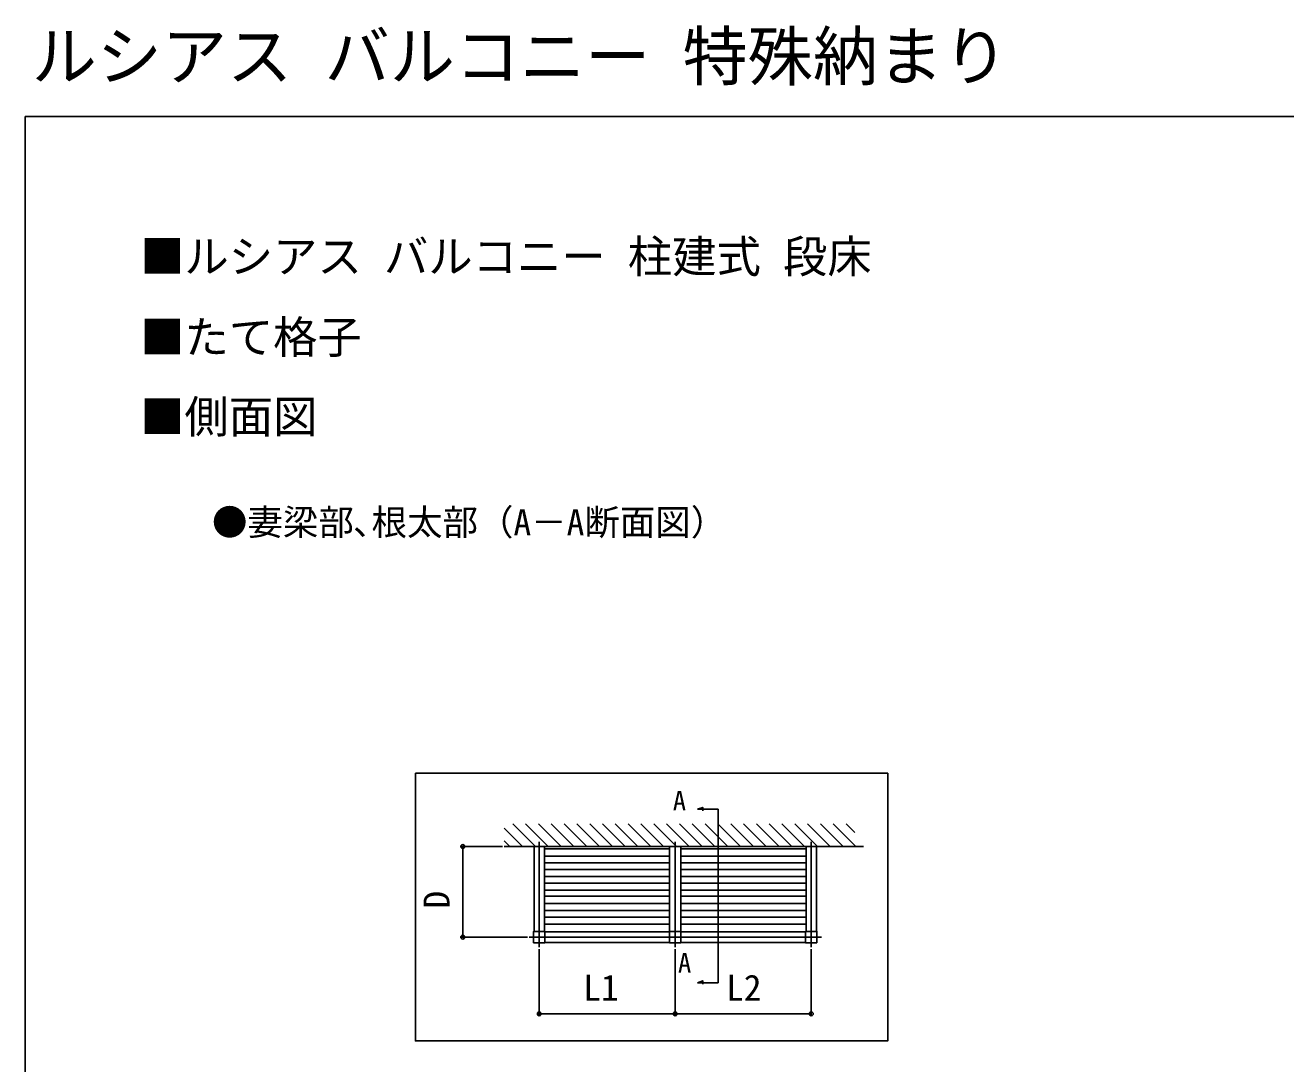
# Model space of a CAD drawing. Units: millimetres, scale not verified. Extents: x -875 to 875, y -1304 to 1297.
# Drawn here: x -875 to -164, y 712 to 1297 of the extents above; entities that cross this region are included whole.
import ezdxf
from ezdxf.enums import TextEntityAlignment as Align

# ---------------------------------------------------------------- set-up
doc = ezdxf.new("R2010")
doc.units = ezdxf.units.MM
doc.header["$LTSCALE"] = 8
for name, color, linetype in [('0-1_USER1', 3, 'Continuous'), ('0-4_YKK_12', 2, 'Continuous'), ('0-6_YKK_A1', 4, 'Continuous'), ('0-7_YKK_D', 6, 'Continuous'), ('0-8_YKK_ZWAK', 7, 'Continuous')]:
    doc.layers.add(name, color=color, linetype=linetype)
doc.styles.add('ＭＳ ゴシック', font='')
doc.styles.get('ＭＳ ゴシック').set_extended_font_data('MS Gothic')

msp = doc.modelspace()

# ---------------------------------------------------------------- linework, layer by layer
at = {"layer": '0-4_YKK_12'}
for p, q in [((-484.306, 855.513), (-495.987, 855.513)), ((-484.306, 855.513), (-484.306, 757.788)), ((-585.196, 777.771), (-585.196, 837.071)), ((-508.537, 777.771), (-508.537, 837.071)), ((-431.879, 777.771), (-431.879, 837.071)), ((-590.89, 783.465), (-426.185, 783.465)), ((-484.306, 757.788), (-495.987, 757.788))]:
    msp.add_line(p, q, dxfattribs=at)
for points in [[(-495.987, 855.513), (-493.062, 856.577), (-493.062, 854.627)], [(-495.987, 757.788), (-493.062, 758.852), (-493.062, 756.902)]]:
    msp.add_lwpolyline(points, dxfattribs=at)
at = {"layer": '0-6_YKK_A1'}
for p, q in [((-600.169, 847.347), (-587.393, 834.571)), ((-592.941, 847.347), (-580.165, 834.571)), ((-585.714, 847.347), (-572.938, 834.571)), ((-578.487, 847.347), (-565.71, 834.571)), ((-571.259, 847.347), (-558.483, 834.571)), ((-564.032, 847.347), (-551.255, 834.571)), ((-556.804, 847.347), (-544.028, 834.571)), ((-549.577, 847.347), (-536.801, 834.571)), ((-542.35, 847.347), (-529.573, 834.571)), ((-535.122, 847.347), (-522.346, 834.571)), ((-527.895, 847.347), (-515.118, 834.571)), ((-520.667, 847.347), (-507.891, 834.571)), ((-513.44, 847.347), (-500.663, 834.571)), ((-506.212, 847.347), (-493.436, 834.571)), ((-498.985, 847.347), (-486.209, 834.571)), ((-491.758, 847.347), (-478.981, 834.571)), ((-484.53, 847.347), (-471.754, 834.571)), ((-477.303, 847.347), (-464.526, 834.571)), ((-470.075, 847.347), (-457.299, 834.571)), ((-462.848, 847.347), (-450.071, 834.571)), ((-455.62, 847.347), (-442.844, 834.571)), ((-448.393, 847.347), (-435.617, 834.571)), ((-441.166, 847.347), (-428.389, 834.571)), ((-433.938, 847.347), (-421.162, 834.571)), ((-426.711, 847.347), (-413.934, 834.571)), ((-419.483, 847.347), (-406.707, 834.571)), ((-412.256, 847.347), (-407.414, 842.505)), ((-604.987, 844.938), (-594.62, 834.571)), ((-604.987, 837.71), (-601.847, 834.571)), ((-402.384, 834.571), (-604.987, 834.571)), ((-588.144, 786.659), (-588.144, 834.571)), ((-582.247, 786.659), (-582.247, 834.571)), ((-582.247, 833.293), (-511.731, 833.293)), ((-511.731, 834.571), (-511.731, 780.271)), ((-505.343, 780.271), (-505.343, 834.571)), ((-434.827, 833.293), (-505.343, 833.293)), ((-488.841, 834.571), (-492.033, 834.571)), ((-473.936, 834.571), (-477.128, 834.571)), ((-434.827, 786.659), (-434.827, 834.571)), ((-428.93, 786.659), (-428.93, 834.571)), ((-582.247, 829.18), (-511.731, 829.18)), ((-582.247, 825.347), (-511.731, 825.347)), ((-434.827, 829.18), (-505.343, 829.18)), ((-434.827, 825.347), (-505.343, 825.347)), ((-582.247, 821.514), (-511.731, 821.514)), ((-582.247, 817.682), (-511.731, 817.682)), ((-434.827, 821.514), (-505.343, 821.514)), ((-434.827, 817.682), (-505.343, 817.682)), ((-511.731, 813.849), (-582.247, 813.849)), ((-505.343, 813.849), (-434.827, 813.849)), ((-511.731, 810.016), (-582.247, 810.016)), ((-511.731, 806.463), (-582.247, 806.463)), ((-505.343, 810.016), (-434.827, 810.016)), ((-505.343, 806.463), (-434.827, 806.463)), ((-511.731, 802.35), (-582.247, 802.35)), ((-582.247, 798.517), (-511.731, 798.517)), ((-505.343, 802.35), (-434.827, 802.35)), ((-434.827, 798.517), (-505.343, 798.517)), ((-582.247, 794.684), (-511.731, 794.684)), ((-582.247, 790.851), (-511.731, 790.851)), ((-434.827, 794.684), (-505.343, 794.684)), ((-434.827, 790.851), (-505.343, 790.851)), ((-588.089, 783.465), (-588.398, 783.465)), ((-511.731, 786.414), (-582.002, 786.414)), ((-511.731, 786.659), (-505.343, 786.659)), ((-505.343, 786.414), (-435.073, 786.414)), ((-511.731, 780.517), (-582.002, 780.517)), ((-511.731, 780.271), (-505.343, 780.271)), ((-505.343, 780.517), (-435.073, 780.517))]:
    msp.add_line(p, q, dxfattribs=at)
for points in [[(-655, 875.8), (-388.816, 875.8), (-388.816, 724.947), (-655, 724.947)], [(-588.39, 780.271), (-582.002, 780.271), (-582.002, 786.659), (-588.39, 786.659)], [(-428.685, 780.271), (-435.073, 780.271), (-435.073, 786.659), (-428.685, 786.659)]]:
    msp.add_lwpolyline(points, close=True, dxfattribs=at)
at = {"layer": '0-7_YKK_D'}
for p, q in [((-605.987, 834.571), (-629.39, 834.571)), ((-628.39, 834.571), (-628.39, 783.465)), ((-591.89, 783.465), (-629.39, 783.465)), ((-585.196, 776.771), (-585.196, 739.271)), ((-508.537, 776.771), (-508.537, 739.271)), ((-508.537, 776.771), (-508.537, 739.271)), ((-431.879, 776.771), (-431.879, 739.271)), ((-585.196, 740.271), (-508.537, 740.271)), ((-508.537, 740.271), (-431.879, 740.271))]:
    msp.add_line(p, q, dxfattribs=at)
for centre in [(-628.39, 834.571), (-628.39, 783.465), (-585.196, 740.271), (-508.537, 740.271), (-508.537, 740.271), (-431.879, 740.271)]:
    msp.add_circle(centre, 1.075, dxfattribs=at)
at = {"layer": '0-8_YKK_ZWAK'}
for q in [(-875, -1304.2), (875, 1245.8)]:
    msp.add_line((-875, 1245.8), q, dxfattribs=at)

# ---------------------------------------------------------------- texts
at = {"layer": '0-1_USER1', "style": 'ＭＳ ゴシック'}
for s, height, p in [('ルシアス バルコニー 特殊納まり', 26.91, (-871.336, 1258.388)), ('■ルシアス バルコニー 柱建式 段床', 18.33, (-810.256, 1152.351)), ('■たて格子', 18.33, (-810.256, 1106.925)), ('■側面図', 18.33, (-810.256, 1062.067)), ('●妻梁部､根太部（A－A断面図）', 14.66, (-769.727, 1005.527)), ('A', 11, (-509.95, 851.527)), ('A', 11, (-507.023, 760.183))]:
    msp.add_text(s, height=height, dxfattribs=at).set_placement(p, align=Align.BOTTOM_LEFT)
at = {"layer": '0-7_YKK_D', "style": 'ＭＳ ゴシック'}
msp.add_text('D', height=14.66, rotation=90, dxfattribs=at).set_placement((-631.39, 799.529), align=Align.BOTTOM_LEFT)
for s, p in [('L1', (-560.389, 743.271)), ('L2', (-479.888, 743.271))]:
    msp.add_text(s, height=14.66, dxfattribs=at).set_placement(p, align=Align.BOTTOM_LEFT)

doc.saveas('drawing.dxf')
